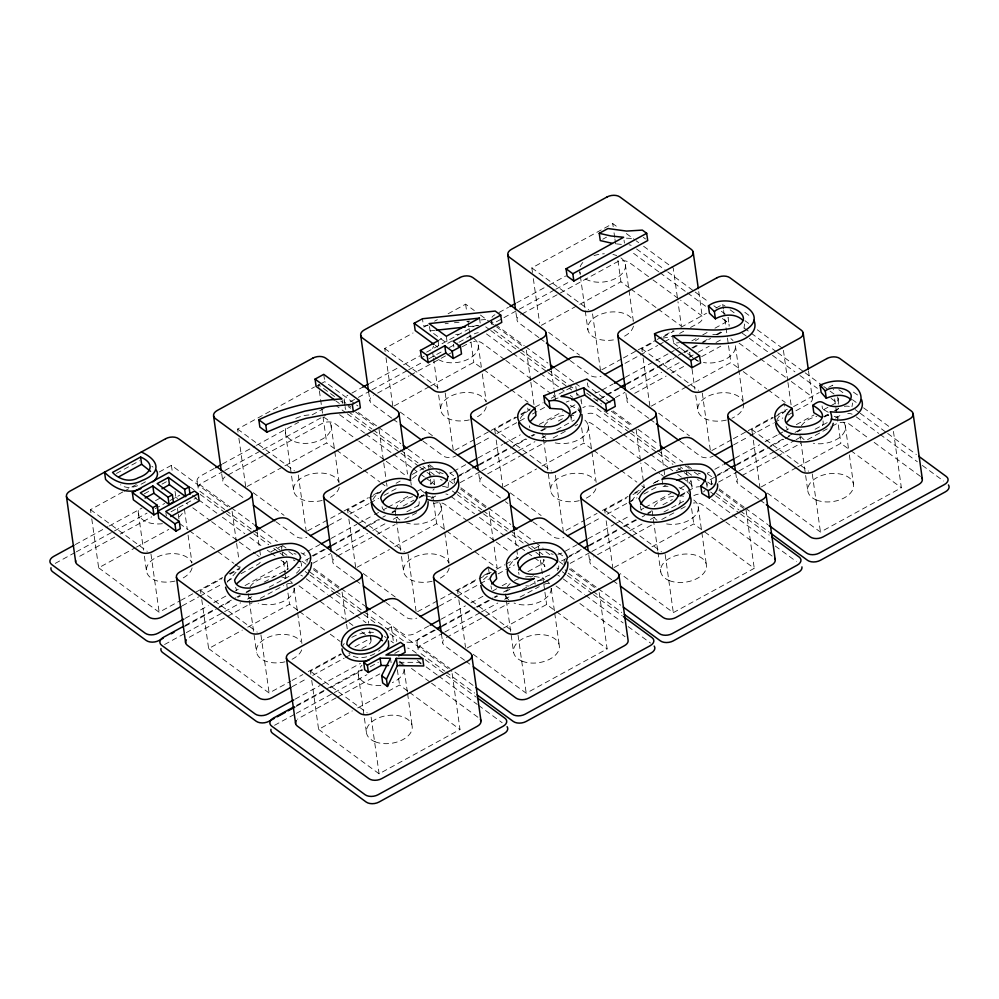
<?xml version="1.0" encoding="UTF-8"?>
<svg xmlns="http://www.w3.org/2000/svg" width="999" height="999" viewBox="0 0 999 999"><rect width="100%" height="100%" fill="white"/><g stroke="black" fill="none" stroke-linecap="round" stroke-linejoin="round"><path stroke-width="0.75" stroke-dasharray="5 3.75" d="M419.168 501.673L419.143 504.008L416.67 508.516M570.891 415.159L571.228 420.517L569.942 423.077M640.247 505.944L641.208 510.489M707.03 487.262L706.78 482.38M743.943 328.122L744.655 324.026M851.96 406.618L852.671 402.997M448.114 487.462L448.489 482.092M822.302 425.674L823.263 423.464L822.676 416.883M678.758 504.882L680.119 502.397L679.957 498.026M557.317 570.491L558.728 567.932L558.766 563.623M520.354 418.494L521.565 416.383L528.109 410.726L527.297 404.907M776.722 420.154L778.546 416.983L785.089 411.288L784.065 404.008M343.107 645.279L344.23 643.506M372.927 499.537L375.087 496.253L380.544 491.933M631.53 501.361L634.54 497.052L641.907 490.297M227.085 582.267L236.014 572.277M509.465 565.521L512.062 562.087L518.119 557.592M412.587 478.446L418.444 473.776M296.453 573.151C299.238 570.641 302.847 566.858 301.136 562.774M483.516 579.595L489.373 574.45L488.349 567.17M703.533 491.933L705.032 490.459M378.571 651.248L380.132 649.912M145.454 481.805C138.262 486.176 128.209 490.384 120.517 484.777M116.458 473.426L139.61 460.739M90.909 512.712L90.484 509.652L122.852 491.933M124.201 491.196L136.339 484.54M159.266 471.99L171.403 465.334L230.644 508.866M238.037 432.142L237.6 429.083L314.473 386.975M385.152 351.561L384.715 348.501L413.037 332.992M423.826 327.085L427.872 324.862M434.615 321.166L437.312 319.692M448.101 313.786L465.634 304.183L474.275 310.527M532.479 272.515L531.843 267.919L612.762 223.601L618.93 228.134M316.084 386.388L319.805 384.353M321.041 383.678L324.762 381.643L357.904 405.981M602.747 239.223L606.493 237.175M144.268 493.856L151.074 490.122M161.975 484.153L167.42 481.168M75.325 544.555L107.942 526.698M109.303 525.949L141.92 508.079M155.519 500.636L160.951 497.664M214.285 468.456L200.687 475.899A9.241 5.607 -8 0 0 198.838 483.966L229.995 506.855M222.44 463.986L255.057 446.116M256.418 445.367L298.551 422.29M312.15 414.847L324.388 408.154M351.885 393.082L362.762 387.125M369.555 383.404L398.102 367.769M403.534 364.797L419.855 355.856M426.648 352.135L471.503 327.572M499.001 312.512L508.516 307.292M516.683 302.834L547.939 285.702M549.3 284.965L565.609 276.024M421.441 357.717L424.15 356.231M429.495 326.523L430.107 330.894L447.327 343.531L452.634 340.634M74.987 552.572L54.595 563.748A9.241 5.607 -8 0 0 52.872 564.922M76.336 551.835L113.037 531.73M114.398 530.981L147.028 513.124M155.182 508.653L164.698 503.446M170.13 500.462L179.645 495.254M223.464 471.253L201.711 483.166A9.241 5.607 -8 0 0 199.85 491.233L224.787 509.54M224.825 470.504L261.513 450.412M262.874 449.662L325.399 415.422M350.187 401.848L356.993 398.126M358.341 397.377L370.579 390.671M371.94 389.935L407.28 370.579M408.641 369.83L422.227 362.387M429.033 358.666L443.981 350.474M449.413 347.502L457.567 343.032M458.928 342.282L473.888 334.103A9.241 5.607 -8 0 1 478.296 332.63M554.395 289.997L495.954 322.015A9.241 5.607 -8 0 0 494.23 323.189M555.756 289.248L570.704 281.069M114.798 537.037L79.283 556.493A9.241 5.607 -8 0 0 77.56 557.679M120.267 534.04L151.686 516.833M263.286 455.719L226.398 475.911A9.241 5.607 -8 0 0 224.538 483.978L244.605 498.726M264.648 454.97L322.028 423.539A9.241 5.607 -8 0 1 334.877 423.551L357.455 440.134M377.622 393.094L409.041 375.886M410.402 375.137L445.929 355.681M447.29 354.932L451.386 352.684M462.312 346.703L469.143 342.969A9.241 5.607 -8 0 1 471.241 342.058M522.002 314.011L616.271 262.387A9.241 5.607 -8 0 1 629.12 262.4L651.698 278.971M171.029 511.763L195.542 498.326L199.176 500.998M91.771 518.843L98.651 567.807L135.065 547.864M136.413 547.127L168.781 529.408M247.128 486.501L283.541 466.558M284.89 465.809L326.685 442.919L335.327 449.263M394.243 405.919L429.308 386.713M430.656 385.976L473.813 362.337L482.455 368.681M541.358 325.337L620.928 281.768L629.57 288.112M98.651 567.807L159.141 612.237L179.37 601.161M180.719 600.424L222.527 577.522M229.27 573.826L240.06 567.919L239.623 564.86M307.605 530.919L342.669 511.725M344.018 510.976L368.294 497.689M373.688 494.73L381.78 490.297M454.732 450.349L474.962 439.273M476.311 438.524L489.797 431.143M491.146 430.407L515.422 417.107M520.816 414.148L530.244 408.978M601.848 369.767L622.077 358.691M623.426 357.954L636.912 350.562M638.261 349.825L655.794 340.222M657.142 339.485L673.326 330.619M200.886 593.493L200.462 590.434L222.04 578.621M230.132 574.188L239.573 569.018M270.579 552.022L281.368 546.116L283.841 547.927M348.002 512.912L347.577 509.852L367.807 498.776M369.155 498.039L381.293 491.396M396.128 483.266L400.174 481.056M412.312 474.4L428.496 465.534L430.956 467.357M495.342 433.866L494.692 429.283L529.757 410.077M535.152 407.117L543.244 402.684M551.336 398.251L574.263 385.701M642.245 351.76L641.82 348.701L653.958 342.058M663.398 336.888L674.188 330.981M680.931 327.285L706.543 313.249M715.983 308.079L722.727 304.383L725.199 306.193M182.255 605.856L198.651 596.878M200.012 596.128L221.865 584.153M227.335 581.168L234.166 577.422M240.996 573.676L257.392 564.697A9.241 5.607 -8 0 0 260.327 562.15M329.37 525.274L344.405 517.045M349.862 514.048L368.993 503.583M370.354 502.834L378.559 498.339M384.016 495.342L399.051 487.112M476.498 444.705L491.52 436.463M496.978 433.479L527.035 417.02M532.504 414.023L544.792 407.292M624.974 363.374L657.767 345.417M659.128 344.667L663.224 342.42M664.597 341.67L671.428 337.937M679.62 333.441L683.716 331.206M690.546 327.46L698.751 322.964A9.241 5.607 -8 0 0 700.599 314.897L680.544 300.162M185.227 618.319L208.341 605.669M213.774 602.684L226.011 595.991M235.527 590.784L238.249 589.285M245.042 585.564L283.104 564.722A9.241 5.607 -8 0 0 286.725 559.215L287.737 566.483M320.117 544.443L305.17 552.634A9.241 5.607 -8 0 1 303.072 553.546M330.994 538.486L356.818 524.35M358.179 523.601L373.127 515.409M374.488 514.672L378.571 512.437M384.003 509.453L386.725 507.967M388.087 507.217L408.466 496.053M416.62 491.595L422.065 488.611M453.646 471.316L465.884 464.61M478.109 457.917L502.584 444.518M503.933 443.768L520.254 434.84M539.273 424.413L562.387 411.75M570.541 407.292L575.973 404.308M602.122 389.997L612.999 384.041M625.237 377.335L668.731 353.509M670.092 352.772L674.163 350.537M675.524 349.787L682.317 346.066M691.832 340.859L695.916 338.624M702.709 334.902L708.141 331.918M714.947 328.196L724.462 322.989A9.241 5.607 -8 0 0 728.084 317.482L729.095 324.75M185.29 625.337L213.836 609.702M219.28 606.73L235.589 597.789M236.95 597.052L239.66 595.566M246.466 591.845L250.537 589.61M264.136 582.167L288.599 568.756M312.025 555.931L324.263 549.225M332.417 544.767L365.035 526.898M366.396 526.148L381.343 517.957M382.704 517.22L385.427 515.734M392.22 512.012L394.942 510.514M403.097 506.056L413.973 500.099M419.405 497.115L424.837 494.143M459.14 475.349L471.378 468.656M479.532 464.185L508.079 448.551M513.511 445.579L529.82 436.638M531.181 435.901L533.903 434.403M540.696 430.681L544.78 428.446M558.366 421.004L562.449 418.768M571.965 413.561L578.758 409.84M618.493 388.074L604.907 395.517A9.241 5.607 -8 0 0 601.96 398.077M626.648 383.604L657.916 366.483M659.278 365.746L676.947 356.069M678.309 355.319L682.379 353.084M683.741 352.335L690.534 348.614M691.895 347.877L697.339 344.892M702.772 341.92L709.565 338.199M716.358 334.478L723.164 330.756M184.89 626.336L216.159 609.215M217.52 608.466L232.467 600.287M237.912 597.302L240.622 595.816M246.066 592.832L252.859 589.11M325.212 549.487L306.193 559.902A9.241 5.607 -8 0 1 301.773 561.376M332.018 545.754L361.913 529.383M363.274 528.633L379.583 519.705M391.82 512.999L395.904 510.776M419.006 498.114L424.438 495.142M456.031 477.834L453.309 479.333A9.241 5.607 -8 0 1 451.211 480.232M457.38 477.097L472.34 468.906M479.133 465.184L509.04 448.801M510.402 448.064L526.71 439.123M532.142 436.151L534.865 434.665M541.658 430.944L547.102 427.959M571.565 414.56L578.359 410.839A9.241 5.607 -8 0 0 580.082 409.652M600.424 398.751L605.869 395.766M607.217 395.03L619.455 388.324M626.248 384.603L656.156 368.231M657.517 367.482L673.826 358.554M684.702 352.597L687.424 351.099M692.856 348.127L699.65 344.405M701.011 343.656L710.526 338.449M717.319 334.727L724.125 331.006M164.573 644.517L184.952 633.354M186.313 632.604L240.684 602.834M247.477 599.113L254.283 595.392M269.231 587.2L289.623 576.036A9.241 5.607 -8 0 1 291.708 575.124M313.049 563.199L330.719 553.521M336.151 550.549L367.42 533.416M372.852 530.444L386.451 523.001M393.244 519.28L397.315 517.045M406.83 511.825L421.79 503.646M431.306 498.426L436.738 495.454M460.164 482.617L480.556 471.453M481.918 470.716L517.257 451.361M518.618 450.611L534.927 441.67M541.72 437.949L545.804 435.726M556.668 429.77L574.338 420.092M615.446 397.577L624.949 392.37M630.394 389.385L661.65 372.265M667.095 369.293L680.681 361.838M688.835 357.38L696.99 352.909M698.351 352.16L709.228 346.216M716.021 342.482L722.826 338.761M189.261 637.275L226.136 617.07M227.51 616.321L252.098 602.859M260.289 598.364L283.516 585.639M337.737 555.943L371.89 537.237M377.36 534.253L395.117 524.525M404.682 519.28L418.344 511.8M487.587 473.876L520.379 455.919M521.74 455.169L546.341 441.695M553.171 437.962L566.833 430.482M575.024 425.986L577.759 424.488M634.715 393.294L666.133 376.086M671.603 373.089L685.264 365.609M701.648 356.631L720.779 346.154M201.748 599.612L208.629 648.588L242.345 630.119M247.74 627.172L289.548 604.27L298.189 610.614M357.093 567.27L389.46 549.55M394.855 546.59L436.663 523.701L445.304 530.044M504.22 486.7L536.588 468.968M541.982 466.021L583.791 443.119L592.432 449.463M651.336 406.118L686.4 386.913M687.749 386.176L730.906 362.537L738.311 367.982M208.629 648.588L269.118 693.019L290.697 681.206M292.045 680.456L302.834 674.55M308.229 671.603L340.597 653.87M417.582 611.7L478.271 578.458M483.666 575.511L490.409 571.815M566.058 530.382L584.939 520.042M586.288 519.305L597.065 513.399M602.459 510.439L628.084 496.416M634.827 492.719L644.268 487.549L640.834 463.061M711.825 450.549L732.055 439.473M733.403 438.736L746.89 431.343M748.239 430.606L772.514 417.307M777.909 414.36L787.349 409.19M310.864 674.275L310.427 671.216L341.446 654.22M354.932 646.84L371.116 637.974M387.3 629.108L391.346 626.897L451.835 671.328M457.979 593.693L457.554 590.634L477.784 579.557M479.133 578.821L491.271 572.165M496.665 569.218L504.757 564.785M506.106 564.048L518.244 557.392M534.428 548.538L538.473 546.316L540.934 548.126M605.107 513.124L604.67 510.064L626.248 498.239M632.991 494.542L642.432 489.373M653.221 483.466L659.964 479.77L652.822 483.528M676.148 470.916L682.891 467.22M752.434 434.078L751.785 429.483L773.363 417.669M774.712 416.92L785.501 411.014M793.593 406.581L819.217 392.545M828.658 387.375L832.704 385.164L833.353 389.76M292.232 686.638L307.255 678.396M312.724 675.411L344.143 658.204M345.504 657.454L350.974 654.457M361.9 648.476L367.37 645.479A9.241 5.607 -8 0 0 370.392 638.598M439.348 606.056L455.744 597.077M457.105 596.328L478.971 584.353M480.332 583.603L488.523 579.12M498.089 573.888L514.485 564.897M586.463 525.474L601.498 517.245M606.955 514.26L627.447 503.034M628.821 502.285L637.012 497.789M643.843 494.055L656.143 487.325M733.591 444.905L748.613 436.675M749.974 435.926L773.201 423.201M774.575 422.452L782.766 417.969M788.236 414.972L808.728 403.746A9.241 5.607 -8 0 0 810.576 395.679L790.509 380.944M295.204 699.1L319.68 685.701M321.029 684.952L360.452 663.373M428.733 625.973L415.147 633.416A9.241 5.607 -8 0 1 402.285 633.403L371.128 610.514M440.971 619.268L465.434 605.869M470.866 602.897L483.104 596.191M492.619 590.983L496.703 588.748M502.135 585.764L508.928 582.042M527.959 571.628L540.197 564.922A9.241 5.607 -8 0 0 543.818 559.415L544.842 566.683M577.21 544.642L562.262 552.834A9.241 5.607 -8 0 1 557.842 554.308M588.086 538.698L613.91 524.55M615.272 523.801L630.219 515.609M641.096 509.652L643.818 508.166M645.179 507.43L671.003 493.281M680.519 488.074L684.59 485.839M714.822 469.28L722.976 464.81M735.202 458.116L759.677 444.717M765.109 441.733L777.347 435.04M778.708 434.29L782.779 432.055M784.14 431.318L789.572 428.334M796.378 424.612L814.048 414.935M823.563 409.727L828.995 406.743M830.356 406.006L834.427 403.771A9.241 5.607 -8 0 0 837.462 396.878M296.628 705.369L361.875 669.642M434.228 630.007L420.641 637.449A9.241 5.607 -8 0 0 418.781 645.516L449.937 668.406M442.395 625.536L475.012 607.679M476.373 606.93L492.682 598.001M494.043 597.252L496.765 595.766M503.558 592.045L508.991 589.06M530.744 577.147L533.454 575.661M569.118 556.131L581.356 549.425M589.51 544.967L622.127 527.097M623.488 526.348L635.726 519.655M647.951 512.949L652.035 510.714M662.911 504.757L672.427 499.55M680.581 495.079L692.806 488.386A9.241 5.607 -8 0 1 699.625 486.725M717.594 474.812L729.832 468.106M736.625 464.385L765.172 448.751M770.604 445.779L782.841 439.073M788.273 436.101L793.718 433.116M795.079 432.38L800.511 429.395M823.626 416.745L829.058 413.761M834.49 410.789L838.573 408.554M296.228 706.368L324.775 690.734M330.207 687.762L362.837 669.892M435.189 630.257L416.158 640.684A9.241 5.607 -8 0 1 403.309 640.671L363.424 611.376M441.995 626.535L471.89 610.164M477.335 607.18L489.56 600.486M495.005 597.502L497.714 596.016M505.869 591.545L509.952 589.31M565.996 558.616L563.286 560.102A9.241 5.607 -8 0 1 558.866 561.575M567.357 557.879L582.317 549.687M589.11 545.966L619.018 529.582M624.45 526.61L636.688 519.905M642.12 516.933L644.842 515.434M646.203 514.697L652.996 510.976M680.182 496.078L688.336 491.62M714.485 477.297L710.401 479.532A9.241 5.607 -8 0 1 708.316 480.432M715.833 476.548L729.432 469.105M736.226 465.384L766.133 449.001M767.494 448.264L783.803 439.323M785.164 438.586L791.957 434.865M797.389 431.88L801.473 429.645M824.575 416.995L828.658 414.76M370.204 666.795L378.371 662.312M394.717 653.358L401.536 649.637M274.538 725.299L294.93 714.135M296.291 713.386L332.992 693.294M334.353 692.544L366.97 674.675M443.406 632.817L421.665 644.717A9.241 5.607 -8 0 0 419.805 652.784M444.767 632.067L480.107 612.712M481.468 611.962L497.777 603.034M504.582 599.313L511.376 595.591M522.252 589.635L546.715 576.236A9.241 5.607 -8 0 1 551.123 574.762M570.142 563.399L590.534 552.235M591.895 551.485L628.583 531.393M629.944 530.644L643.543 523.201M650.337 519.48L654.42 517.245M663.935 512.037L685.676 500.124M718.618 482.08L737.649 471.653M739.01 470.916L774.35 451.56M775.711 450.811L794.742 440.384M796.103 439.647L802.896 435.926M815.122 429.22L827.359 422.527M835.514 418.057L840.958 415.072A9.241 5.607 -8 0 1 843.044 414.173M336.114 697.851L299.225 718.056A9.241 5.607 -8 0 0 297.515 719.23M337.487 697.102L379.832 673.9M446.353 637.474L483.241 617.27M484.602 616.52L509.19 603.059M520.117 597.065L539.248 586.6M597.564 554.657L630.357 536.7M631.718 535.951L652.21 524.725M661.775 519.48L675.436 512M680.906 509.015L687.737 505.269M741.957 475.574L776.111 456.868M777.472 456.118L800.699 443.394M807.529 439.66L830.756 426.935M832.117 426.186L836.213 423.938A9.241 5.607 -8 0 1 849.075 423.951L869.142 438.698M311.725 680.394L318.606 729.37L352.322 710.901M357.717 707.954L399.525 685.052L408.166 691.395M467.07 648.051L502.135 628.846M503.484 628.109L546.64 604.47L555.282 610.826M614.198 567.482L646.565 549.75M651.96 546.79L693.756 523.901L754.245 568.331L673.326 612.637L620.254 573.651M761.313 486.9L796.378 467.694M797.726 466.958L840.883 443.319L849.525 449.662M318.606 729.37L379.096 773.8L460.002 729.482L452.048 672.851M473.126 654.233L526.211 693.219L607.13 648.9L599.175 592.282M767.369 493.081L820.454 532.067L901.36 487.749L893.406 431.118M662.025 479.27L663.049 486.538L666.37 484.815M374.825 653.633C367.145 657.866 355.844 660.177 348.988 653.284M351.835 637.325C359.378 633.229 368.306 631.043 376.798 632.941M553.446 399.762L559.19 397.515M566.233 402.06L569.068 400.974M662.612 338.186L672.052 336.501M542.357 580.044L534.29 581.418M672.802 337.362L673.613 343.181L679.42 342.657M430.107 330.894L434.69 330.382M468.281 326.71L478.971 325.537M428.121 325.524L423.476 326.011L422.452 318.743M445.142 323.726L448.239 323.401M454.433 322.752L459.078 322.252M466.82 321.441L469.917 321.116M480.756 319.967L488.499 319.156M663.049 486.538L669.879 486.151M399.076 662.312L418.818 662.337L421.291 664.148M631.455 238.411L622.714 238.012M525.886 585.814L528.983 586.038M621.415 244.38L616.146 243.868M679.17 487.624L686.176 490.984L688.885 493.656M570.292 405.432L576.972 408.778L579.857 411.551M301.036 552.809L308.054 557.205M828.258 412.262L822.951 409.265M707.404 473.838L714.56 478.721M558.528 552.996L564.81 557.342M424.85 492.982L421.266 490.347L419.642 487.05M853.433 392.12L858.703 395.791M449.712 472.852L456.031 477.522M744.842 312.325L751.635 317.357M643.356 237.375L645.529 238.973M626.336 233.579L634.977 239.922M636.213 240.834L638.673 242.645M643.618 246.278L673.239 268.032L677.759 300.175M730.132 309.827L735.077 313.449M744.954 320.704L748.651 323.426M757.292 329.77L783.216 348.813M838.873 389.697L843.818 393.319M852.459 399.675L856.155 402.397M863.561 407.829L891.957 428.683M636.575 249.001L666.483 270.979M667.732 271.89L693.905 291.121M695.154 292.033L708.865 302.11M713.848 305.769L716.345 307.605M721.328 311.263L726.31 314.922M776.46 351.76L742.806 327.035A9.241 5.607 -8 0 0 741.133 326.136M777.709 352.672L803.883 371.903M805.132 372.814L822.577 385.626M823.825 386.551L828.808 390.209M830.057 391.121L835.039 394.78M855.281 409.652L859.015 412.4M860.264 413.311L886.438 432.542M887.686 433.454L916.345 454.508M658.791 271.84L633.853 253.534A9.241 5.607 -8 0 0 632.18 252.622M660.027 272.752L686.201 291.983M687.449 292.894L707.392 307.542M722.352 318.531L727.334 322.19A9.241 5.607 -8 0 1 729.07 326.223M767.519 351.698L743.83 334.303A9.241 5.607 -8 0 0 742.157 333.404M772.502 355.369L794.929 371.84M799.924 375.512L817.369 388.324M831.081 398.389L837.312 402.972A9.241 5.607 -8 0 1 838.486 404.158M856.305 416.92L878.733 433.404M879.982 434.315L917.369 461.775M922.364 465.434L943.543 481.006M652.946 279.895L679.283 299.238M739.098 343.169L789.26 380.02M874.15 442.382L920.554 476.461M630.806 289.011L656.73 308.054M657.966 308.966L681.418 326.186L677.971 301.698M743.244 371.603L766.708 388.836M767.931 389.747L785.214 402.435M850.761 450.574L901.36 487.749M673.613 343.181L698.139 361.188M531.843 267.919L588.623 309.628M641.82 348.701L698.601 390.409M751.785 429.483L808.578 471.191M548.651 332.43L579.52 355.095M658.628 413.211L689.485 435.876M538.848 337.562L518.781 322.827A9.241 5.607 -8 0 1 520.641 314.76M540.097 338.486L545.117 342.17M570.204 360.602L590.259 375.337A9.241 5.607 -8 0 0 601.023 376.248M648.826 418.344L628.758 403.608A9.241 5.607 -8 0 1 628.895 396.715M650.074 419.268L655.094 422.952M680.169 441.371L700.237 456.118A9.241 5.607 -8 0 0 713.099 456.118M758.803 499.125L738.736 484.39A9.241 5.607 -8 0 1 738.873 477.497M760.052 500.049L765.072 503.733M610.302 402.759L587.924 386.326L586.913 379.058M495.566 324.638L524.225 345.691M525.474 346.616L547.914 363.087M555.394 368.581L574.088 382.317M575.337 383.229L580.319 386.888M613.024 410.914L632.966 425.562M637.949 429.22L657.891 443.868M665.371 449.363L682.816 462.175M687.799 465.846L691.545 468.593M719.255 488.948L744.18 507.255M745.429 508.166L767.869 524.65M480.444 315.06L489.085 321.416M490.322 322.315L495.267 325.949M496.503 326.848L524.887 347.702M586.725 393.119L601.535 404.008M611.413 411.251L632.392 426.673M689.285 468.456L685.589 465.746L687.949 482.579M694.23 472.09L699.163 475.711M707.804 482.067L711.513 484.777M718.918 490.222L743.606 508.354M519.018 348.389L494.093 330.082A9.241 5.607 -8 0 1 492.919 328.896M520.267 349.3L546.441 368.531M547.689 369.443L567.632 384.091M568.881 385.002L573.863 388.673M604.07 410.851L628.995 429.17M630.244 430.082L656.418 449.313M657.667 450.224L675.112 463.037M680.094 466.708L682.592 468.531M687.574 472.19L692.557 475.861M716.533 493.469L738.973 509.94M740.222 510.864L768.88 531.918M485.714 326.835L489.46 329.583M490.696 330.494L519.368 351.561M520.616 352.472L546.79 371.703M548.039 372.615L567.981 387.262M569.218 388.174L571.715 390.01M576.698 393.668L579.195 395.504M629.345 432.33L595.691 407.617A9.241 5.607 -8 0 0 582.842 407.604M630.594 433.254L656.768 452.472M658.016 453.396L672.964 464.373M677.946 468.044L682.941 471.703M684.19 472.614L689.173 476.273M710.651 492.057L714.385 494.805M715.634 495.716L739.322 513.111M740.571 514.023L769.23 535.089M511.663 352.422L486.738 334.103A9.241 5.607 -8 0 0 485.064 333.204M512.912 353.334L539.085 372.552M540.334 373.476L559.028 387.2M560.277 388.124L565.259 391.783M570.242 395.442L572.739 397.277M621.64 433.191L596.715 414.885A9.241 5.607 -8 0 0 585.951 413.973M622.889 434.115L649.063 453.334M650.312 454.258L667.757 467.07M669.005 467.982L672.739 470.729M677.722 474.388L681.468 477.135M682.717 478.059L690.197 483.553A9.241 5.607 -8 0 1 691.92 487.587M711.675 499.325L770.254 542.357M775.236 546.016L796.428 561.575M504.57 359.553L482.005 342.969A9.241 5.607 -8 0 0 473.563 341.496M505.831 360.477L532.167 379.82M533.416 380.744L550.973 393.631M614.547 440.334L591.982 423.751A9.241 5.607 -8 0 0 585.938 422.077M615.809 441.258L639.635 458.753M644.655 462.437L659.702 473.501M660.951 474.413L663.461 476.261M724.525 521.116L701.947 504.532A9.241 5.607 -8 0 0 693.506 503.046M725.786 522.027L773.438 557.042M483.691 369.593L509.602 388.636M510.839 389.535L528.121 402.235M593.656 450.374L619.58 469.418M620.816 470.317L636.863 482.105M641.808 485.739L644.268 487.549M435.277 345.304L437.799 347.153M384.715 348.501L440.272 389.298M494.692 429.283L551.485 470.991M604.67 510.064L661.45 551.773M400.299 412.1L432.392 435.676M510.277 492.882L541.133 515.546M391.733 418.144L371.665 403.409A9.241 5.607 -8 0 1 373.514 395.342M392.982 419.068L398.002 422.752M423.077 441.171L443.144 455.906A9.241 5.607 -8 0 0 456.006 455.919M500.449 498.002L481.643 484.19A9.241 5.607 -8 0 1 483.491 476.111M505.469 501.685L507.979 503.533M533.054 521.953L553.121 536.688A9.241 5.607 -8 0 0 563.886 537.612M611.675 579.707L591.608 564.959A9.241 5.607 -8 0 1 593.468 556.893M612.936 580.619L617.944 584.303M347.202 404.295L350.936 407.043M358.416 412.537L377.11 426.273M378.359 427.185L400.799 443.668M408.266 449.163L424.475 461.063M429.458 464.722L433.204 467.47M460.914 487.824L487.087 507.055M488.336 507.967L510.764 524.45M519.492 530.856L534.453 541.845M535.701 542.757L543.169 548.251M570.891 568.606L597.065 587.837M598.314 588.748L620.741 605.219M334.565 396.553L318.519 384.765L319.168 389.348M340.734 401.086L343.206 402.897M348.139 406.518L350.612 408.329M355.544 411.963L375.299 426.473M435.901 470.979L440.834 474.612M449.475 480.956L453.184 483.678M460.589 489.11L487.749 509.065M545.879 551.76L550.811 555.382M559.452 561.738L563.161 564.447M569.33 568.98L597.714 589.835M335.676 400.774L339.348 403.471M348.226 411.576L371.903 428.971M373.151 429.882L399.325 449.1M400.574 450.025L418.019 462.837M423.002 466.496L425.499 468.331M430.482 471.99L434.215 474.737M456.955 491.433L481.88 509.74M483.129 510.664L509.303 529.882M510.539 530.806L534.228 548.189M539.21 551.86L542.944 554.607M568.169 573.126L591.858 590.521M593.094 591.433L621.765 612.499M346.079 412.912L338.599 407.417A9.241 5.607 -8 0 0 336.925 406.506M347.327 413.823L372.252 432.13M373.501 433.054L399.675 452.272M400.911 453.184L418.369 466.009M419.617 466.92L425.849 471.503M427.085 472.415L432.08 476.073M452.31 490.946L456.056 493.681M457.292 494.605L482.23 512.912M483.466 513.823L507.155 531.218M512.137 534.89L527.097 545.866M528.346 546.79L534.577 551.361M535.814 552.272L542.045 556.855M562.287 571.715L566.021 574.462M567.27 575.387L592.195 593.693M593.443 594.605L622.115 615.659M339.623 414.685L364.548 432.992M365.796 433.916L391.97 453.134M393.219 454.046L411.913 467.782M413.149 468.693L419.393 473.276M420.629 474.188L424.375 476.935M425.624 477.859L433.091 483.341A9.241 5.607 -8 0 1 434.265 484.527M450.836 496.378L474.525 513.773M479.508 517.432L519.393 546.728M520.641 547.652L533.104 556.805M534.353 557.717L543.069 564.123A9.241 5.607 -8 0 1 544.155 569.642M563.311 578.983L584.502 594.555M585.739 595.466L623.139 622.926M628.121 626.598L650.549 643.069M358.716 441.058L385.052 460.402M386.301 461.313L406.368 476.061M467.432 520.916L444.855 504.333A9.241 5.607 -8 0 0 432.005 504.32M468.681 521.828L495.017 541.171M496.278 542.095L510.077 552.235M556.081 586.026L574.9 599.85M579.919 603.533L625.062 636.688M336.563 450.174L362.487 469.205M363.723 470.117L379.77 481.905M381.006 482.817L387.175 487.35L386.526 482.754M446.541 530.944L473.701 550.899M474.937 551.798L497.152 568.119L493.706 543.631M556.518 611.725L607.13 648.9M237.6 429.083L294.38 470.791M347.577 509.852L404.358 551.56M457.554 590.634L513.099 631.443M253.184 492.669L284.041 515.347M363.161 573.451L395.254 597.027M275.961 521.753L296.029 536.488A9.241 5.607 -8 0 0 306.793 537.4M354.583 579.495L334.515 564.76A9.241 5.607 -8 0 1 336.376 556.693M355.844 580.419L360.851 584.103M385.939 602.534L406.006 617.27A9.241 5.607 -8 0 0 416.77 618.181M464.56 660.277L444.493 645.541A9.241 5.607 -8 0 1 444.63 638.648M465.809 661.201L470.829 664.884M231.244 507.767L253.671 524.25M261.151 529.732L277.36 541.645M282.342 545.304L286.076 548.051M313.798 568.406L339.972 587.624M341.208 588.548L364.897 605.943M454.932 672.065L474.875 686.713M288.786 551.56L294.955 556.093M302.36 561.525L306.056 564.248M313.474 569.692L340.622 589.635M226.024 510.464L252.198 529.682M253.446 530.594L270.904 543.419M275.886 547.077L287.1 555.319M309.827 572.015L334.752 590.322M336.001 591.233L362.175 610.464M421.054 653.708L444.73 671.103M445.979 672.015L474.65 693.069M193.968 489.822L191.483 487.987A9.241 5.607 -8 0 0 189.798 487.087M200.2 494.405L225.125 512.712M226.373 513.623L252.547 532.854M253.796 533.766L268.756 544.755M273.738 548.414L278.721 552.072M279.97 552.996L284.952 556.655M305.195 571.515L308.928 574.263M310.177 575.174L335.102 593.493M336.351 594.405L362.525 613.636M363.773 614.547L374.987 622.789M389.947 633.766L394.93 637.437A9.241 5.607 -8 0 1 396.665 641.47M416.408 653.209L411.426 649.55A9.241 5.607 -8 0 0 407.692 648.064M425.137 659.615L445.079 674.263M446.328 675.187L476.236 697.152M192.495 495.267L197.49 498.926M198.726 499.837L217.432 513.573M222.415 517.232L244.842 533.716M249.837 537.375L262.3 546.528M267.282 550.187L269.78 552.022M271.016 552.934L276.011 556.605M280.994 560.264L285.976 563.923A9.241 5.607 -8 0 1 287.063 569.43M306.218 578.783L327.397 594.355M328.646 595.267L354.82 614.485M356.069 615.409L366.034 622.727M390.971 641.046L393.456 642.869M417.432 660.476L421.178 663.224M426.161 666.895L437.375 675.124M438.623 676.048L477.26 704.42M478.509 705.344L502.185 722.739M192.782 507.817L210.339 520.704M211.588 521.628L237.924 540.971M239.186 541.895L255.482 553.871M256.743 554.795L259.24 556.63M298.988 585.826L344.143 618.993M349.151 622.677L352.922 625.436M361.7 631.88L365.459 634.652M411.476 668.443L430.282 682.267M431.543 683.191L477.947 717.27M179.57 523.488L188.212 529.845M189.448 530.744L216.608 550.699M217.832 551.598L233.891 563.386M235.115 564.298L240.06 567.919M299.425 611.525L325.349 630.569M330.282 634.19L340.159 641.445M409.403 692.307L460.002 729.482M90.484 509.652L147.265 551.361M200.462 590.434L257.243 632.142M310.427 671.216L367.22 712.924M151.811 466.208L153.022 467.12M384.515 636.301L386.138 637.724M384.34 510.988L382.417 508.316L381.743 505.319M787.724 429.895L786.013 426.473M236.713 590.684L235.627 587.375M491.583 589.16L490.934 585.951M529.32 425.836L529.82 427.684M570.766 415.784L571.291 418.069M518.618 572.29L519.018 574.437M706.867 483.416L707.192 485.289M845.291 425.861L848.513 448.813M849.375 454.945L853.471 484.016M838.049 398.264L838.873 404.071M834.64 398.938L840.883 443.319M822.077 405.931L822.477 408.841M808.491 370.854L812.349 398.239M812.274 473.913L820.454 532.067M800.549 439.335L799.687 433.216A23.102 14.036 -8 0 1 799.762 429.52M800.773 440.859L807.866 491.371M783.428 350.349L787.736 380.956M787.949 382.48L791.171 405.444M753.296 440.197L759.964 487.637M738.548 368.044L735.314 345.08A23.102 14.036 -8 0 1 703.458 362.525M738.761 369.568L743.268 401.71M722.727 304.383L723.376 308.978M723.588 310.502L727.247 336.526M727.459 338.049L728.321 344.18M728.533 345.704L730.906 362.537M746.078 510.164L754.245 568.331M735.689 472.702L736.962 481.83M698.738 291.596L702.372 317.457M702.297 393.131L710.476 451.286M711.263 481.805L711.663 484.715M690.359 357.018L689.722 352.435A23.102 14.036 -8 0 0 694.13 358.828M692.082 369.268L694.879 389.16M695.741 395.279L697.889 410.589M698.176 506.443L706.343 564.597M691.957 486.113L690.933 478.833A9.241 5.607 -8 0 1 689.035 483.166M691.608 508.591L693.756 523.901M661.375 451.436L663.723 468.169M663.935 469.692L664.797 475.774M643.106 357.879L649.987 406.855M624.038 240.185L624.437 243.094M625.337 264.31L628.783 288.786M628.995 290.322L633.304 320.929M665.159 554.482L673.326 612.637M612.762 223.601L613.186 226.673M614.048 232.792L614.697 237.375M614.909 238.911L615.983 246.566M617.919 260.339L620.928 281.768M657.729 550.524L652.572 513.786A23.102 14.036 -8 0 1 652.447 511.338M657.954 552.047L660.751 571.94M636.101 429.395L640.621 461.526M625.923 393.444L626.997 401.049M592.544 313.886L600.499 370.504M580.169 274.713L579.745 271.653A23.102 14.036 -8 0 0 581.218 275.1M580.382 276.248L587.912 329.807M606.181 520.766L612.849 568.219M588.199 425.661L591.633 450.149M591.858 451.673L596.153 482.292M581.78 403.871L580.956 398.064A9.241 5.607 -8 0 1 580.282 401.011M575.824 386.488L576.473 391.084M576.685 392.619L577.122 395.679M578.833 407.917L579.482 412.512M581.63 427.809L583.791 443.119M588.773 554.795L589.847 562.4M551.398 370.654L553.97 388.911M554.183 390.434L555.244 398.039M533.341 278.634L539.585 323.014M555.394 475.237L563.361 531.868M542.594 433.004L543.244 437.599M543.456 439.135L550.774 491.171M526.336 350.137L530.644 380.756M530.856 382.28L534.078 405.232M515.946 312.662L517.02 320.267M551.273 588.548L554.495 611.5M554.707 613.036L559.228 645.179M538.473 546.316L539.11 550.911M539.323 552.435L540.184 558.566M540.409 560.089L543.631 583.054M543.843 584.577L544.705 590.696M544.917 592.232L546.64 604.47M534.765 581.293L535.177 584.203M491.308 320.254L491.92 324.613M514.26 532.005L517.894 557.879M479.47 318.094L480.494 325.374M496.203 439.997L502.872 487.437M478.221 344.88L481.443 367.844M482.305 373.963L486.176 401.511M518.044 635.064L526.211 693.219M465.634 304.183L466.708 311.838M468.007 321.016L469.717 333.266M469.942 334.79L470.804 340.909M471.016 342.445L473.813 362.337M506.093 598.95L505.457 594.368A23.102 14.036 -8 0 1 505.531 590.671M506.318 600.486L513.623 652.522M489.198 511.5L493.494 542.107M478.808 474.013L479.87 481.63M453.471 344.131L453.871 347.04M446.303 336.263L447.327 343.531M438.024 340.796L438.848 346.616M445.204 392.932L453.384 451.086M432.617 352.235L433.266 356.818M433.479 358.354L437.787 388.961M438.648 395.08L440.796 410.389M458.841 599.812L465.509 647.265M441.083 506.243L449.038 562.862M434.652 484.453L433.841 478.633A9.241 5.607 -8 0 1 430.219 484.14M428.496 465.534L429.133 470.129M429.358 471.665L430.219 477.784M430.432 479.308L431.293 485.439M432.792 496.153L433.441 500.736M433.653 502.272L436.663 523.701M441.446 633.853L442.732 642.981M410.876 482.23L411.288 485.139M404.495 452.747L407.492 474.05M386.014 357.679L392.894 406.655M408.067 554.283L416.233 612.437M417.02 642.956L418.044 650.237M400.636 550.312L395.479 513.586A23.102 14.036 -8 0 1 395.354 511.138M401.498 556.443L403.646 571.74M379.008 429.183L383.516 461.326M383.741 462.862L386.313 481.218M368.619 391.72L369.892 400.849M407.38 692.082L403.933 667.594A23.102 14.036 -8 0 1 392.357 682.592M407.592 693.606L412.112 725.749M391.346 626.897L393.718 643.731M397.365 669.742L399.525 685.052M390.484 658.291L391.096 662.649M344.193 400.824L345.204 408.091M342.195 400.362L342.607 403.271M367.132 612.587L368.631 623.239M369.705 630.844L370.13 633.89M370.342 635.401L370.991 639.972M348.863 519.043L355.756 568.019M331.106 425.462L339.061 482.08M323.738 374.363L324.762 381.643M371.128 717.17L379.096 773.8M319.38 390.884L326.685 442.919M358.329 674.937L366.508 733.104M342.07 592.07L346.378 622.689M346.591 624.213L347.24 628.808M331.68 554.595L332.754 562.2M298.301 475.037L306.256 531.668M285.502 432.804L293.681 490.959M294.168 588.349L297.402 611.301M297.615 612.837L301.91 643.443M281.368 546.116L282.018 550.711M282.23 552.235L282.667 555.294M283.529 561.426L285.239 573.663M285.464 575.199L285.889 578.259M286.75 584.378L289.548 604.27M257.168 531.805L259.515 548.538M259.728 550.062L260.801 557.667M238.898 438.261L245.779 487.237M260.939 634.865L269.118 693.019M249.001 598.751L248.364 594.168A23.102 14.036 -8 0 1 248.439 590.471M249.226 600.287L256.531 652.322M232.105 511.301L236.401 541.908M236.613 543.431L238.761 558.741M221.716 473.813L222.777 481.418M197.065 481.406L198.089 488.673M184.415 509.103L187.213 528.995M188.074 535.114L191.945 562.662M171.403 465.334L172.477 472.989M175.05 491.358L176.124 499.013M177.422 508.191L178.072 512.787M178.284 514.31L178.921 518.906M165.921 512.949L166.333 515.859M150.974 554.083L159.141 612.237M138.386 513.386L143.544 550.112M144.405 556.231L146.553 571.54M182.28 513.424A23.102 14.036 -8 0 1 179.221 516.858M162.4 523.701A23.102 14.036 -8 0 1 139.373 507.217M175.387 497.365A23.102 14.036 -8 0 1 177.622 498.401M192.083 567.882A23.102 14.036 -8 0 1 180.582 579.195M175.025 581.056A23.102 14.036 -8 0 1 147.028 573.114A23.102 14.036 -8 0 1 164.348 554.532A23.102 14.036 -8 0 1 191.833 563.011M285.839 570.816A9.241 5.607 -8 0 1 284.116 571.99M186.089 503.221A9.241 5.607 -8 0 1 187.762 504.133M294.106 588.024A23.102 14.036 -8 0 1 282.168 601.91A23.102 14.036 -8 0 1 258.154 603.271M251.648 599.65A23.102 14.036 -8 0 1 249.837 597.602M250.062 586.775A23.102 14.036 -8 0 1 274.438 576.223M281.568 576.985A23.102 14.036 -8 0 1 285.364 578.146M290.672 581.331A23.102 14.036 -8 0 1 292.482 583.379M301.686 649.899A23.102 14.036 -8 0 1 290.559 659.977M284.99 661.825A23.102 14.036 -8 0 1 257.355 654.657A23.102 14.036 -8 0 1 271.753 635.988A23.102 14.036 -8 0 1 300.649 641.533M300.799 575.137A9.241 5.607 -8 0 1 302.472 576.036M297.714 567.295A9.241 5.607 -8 0 1 299.775 567.857M286.975 583.99A9.241 5.607 -8 0 1 291.696 583.229M380.844 685.414A23.102 14.036 -8 0 1 360.864 679.682A23.102 14.036 -8 0 1 361.925 665.222M399.525 661.201A23.102 14.036 -8 0 1 402.46 664.148M399.275 664.198A9.241 5.607 -8 0 1 403.983 664.21M323.651 417.282A23.102 14.036 -8 0 1 326.948 435.726A23.102 14.036 -8 0 1 297.003 442.42A23.102 14.036 -8 0 1 287.2 425.424M295.779 418.406A23.102 14.036 -8 0 1 311.588 414.872M339.198 487.312A23.102 14.036 -8 0 1 330.219 497.39M322.14 500.474A23.102 14.036 -8 0 1 294.143 492.532A23.102 14.036 -8 0 1 311.463 473.951A23.102 14.036 -8 0 1 338.948 482.43M434.178 488.861A9.241 5.607 -8 0 1 432.954 490.234M295.005 560.801A9.241 5.607 -8 0 1 293.331 559.89M296.041 554.108A9.241 5.607 -8 0 1 293.981 553.533M439.597 502.797A23.102 14.036 -8 0 1 433.204 519.33A23.102 14.036 -8 0 1 406.543 523.076M399.887 519.98A23.102 14.036 -8 0 1 396.953 517.032M395.554 509.89A23.102 14.036 -8 0 1 412.612 496.728M421.566 495.654A23.102 14.036 -8 0 1 425.936 495.929M427.335 496.141A23.102 14.036 -8 0 1 432.48 497.564M449.175 568.081A23.102 14.036 -8 0 1 437.674 579.395M432.117 581.256A23.102 14.036 -8 0 1 404.12 573.314A23.102 14.036 -8 0 1 421.441 554.732A23.102 14.036 -8 0 1 448.926 563.211M442.532 486.513A9.241 5.607 -8 0 1 448.576 488.199M307.043 562.187A9.241 5.607 -8 0 1 307.729 559.228M308.654 570.829A9.241 5.607 -8 0 1 308.067 569.455M445.854 493.981A9.241 5.607 -8 0 1 447.914 494.555M516.346 556.83A9.241 5.607 -8 0 1 517.519 558.016M551.198 588.224A23.102 14.036 -8 0 1 538.598 602.385A23.102 14.036 -8 0 1 514.048 603.034M508.741 599.85A23.102 14.036 -8 0 1 505.781 595.554M507.155 586.987A23.102 14.036 -8 0 1 510.214 583.541M514.51 580.594A23.102 14.036 -8 0 1 519.73 578.334M525.549 576.91A23.102 14.036 -8 0 1 544.692 579.383M546.64 580.619A23.102 14.036 -8 0 1 549.575 583.578M557.892 575.337A9.241 5.607 -8 0 1 559.565 576.248M556.868 568.069A9.241 5.607 -8 0 1 558.541 568.968M544.068 584.19A9.241 5.607 -8 0 1 548.788 583.428M473.813 338.486A23.102 14.036 -8 0 1 469.755 358.316A23.102 14.036 -8 0 1 437.962 359.265M437.038 358.629A23.102 14.036 -8 0 1 434.103 355.669M432.692 348.539A23.102 14.036 -8 0 1 433.616 346.054M437.387 341.408A23.102 14.036 -8 0 1 444.193 337.225M455.706 334.415A23.102 14.036 -8 0 1 458.703 334.29M469.63 336.213A23.102 14.036 -8 0 1 471.865 337.25M486.313 406.73A23.102 14.036 -8 0 1 474.825 418.044M469.255 419.892A23.102 14.036 -8 0 1 441.258 411.963A23.102 14.036 -8 0 1 458.591 393.381A23.102 14.036 -8 0 1 486.076 401.86M442.132 480.219A9.241 5.607 -8 0 1 440.459 479.32M452.285 472.052A9.241 5.607 -8 0 1 450.199 472.964M443.169 473.526A9.241 5.607 -8 0 1 439.435 472.052M345.954 403.384A9.241 5.607 -8 0 1 347.814 395.317M345.804 409.478A9.241 5.607 -8 0 1 345.242 406.618M472.864 326.823A9.241 5.607 -8 0 1 477.272 325.349M553.483 395.479A9.241 5.607 -8 0 1 555.219 399.513M584.914 420.179A23.102 14.036 -8 0 1 581.243 438.149A23.102 14.036 -8 0 1 552.397 442.12M545.879 438.486A23.102 14.036 -8 0 1 544.08 436.451M544.293 425.624A23.102 14.036 -8 0 1 567.195 415.097M568.681 415.072A23.102 14.036 -8 0 1 577.122 416.171M595.928 488.748A23.102 14.036 -8 0 1 584.802 498.813M579.233 500.674A23.102 14.036 -8 0 1 551.585 493.506A23.102 14.036 -8 0 1 565.996 474.837A23.102 14.036 -8 0 1 594.892 480.382M553.146 554.308A9.241 5.607 -8 0 1 551.086 553.733M454.757 482.979A9.241 5.607 -8 0 1 456.068 477.272M693.768 500.037A23.102 14.036 -8 0 1 692.444 518.056A23.102 14.036 -8 0 1 663.648 523.289M656.98 520.192A23.102 14.036 -8 0 1 654.045 517.232M654.27 506.406A23.102 14.036 -8 0 1 675.661 495.966M678.658 495.854A23.102 14.036 -8 0 1 687.1 496.94M564.735 563.761A9.241 5.607 -8 0 1 564.822 559.428M565.746 571.028A9.241 5.607 -8 0 1 565.159 569.655M693.83 495.654A9.241 5.607 -8 0 1 698.251 494.18M620.928 257.904A23.102 14.036 -8 0 1 616.283 278.072A23.102 14.036 -8 0 1 584.153 278.047M580.194 266.721A23.102 14.036 -8 0 1 584.502 260.826M594.018 255.619A23.102 14.036 -8 0 1 604.333 253.746M612.949 254.483A23.102 14.036 -8 0 1 616.745 255.632M633.441 326.149A23.102 14.036 -8 0 1 624.462 336.238M613.423 339.91A23.102 14.036 -8 0 1 587.999 330.207A23.102 14.036 -8 0 1 606.693 312.587A23.102 14.036 -8 0 1 633.191 321.278M599.4 391.483A9.241 5.607 -8 0 1 594.992 392.957M598.339 399.65A9.241 5.607 -8 0 1 596.016 400.224M493.069 322.814A9.241 5.607 -8 0 1 491.895 321.628M491.983 317.295A9.241 5.607 -8 0 1 494.93 314.735M629.095 244.78A9.241 5.607 -8 0 1 631.156 245.354M698.313 361.101A23.102 14.036 -8 0 1 695.067 359.465M695.441 340.821A23.102 14.036 -8 0 1 698.776 338.661M712.811 334.615A23.102 14.036 -8 0 1 718.743 334.615M730.906 338.686A23.102 14.036 -8 0 1 733.016 340.597M743.493 403.234A23.102 14.036 -8 0 1 731.917 418.244M726.348 420.092A23.102 14.036 -8 0 1 698.363 412.162A23.102 14.036 -8 0 1 715.684 393.581A23.102 14.036 -8 0 1 743.169 402.06M838.398 408.479A9.241 5.607 -8 0 1 835.451 411.039M699.225 480.432A9.241 5.607 -8 0 1 697.552 479.52M709.377 472.265A9.241 5.607 -8 0 1 707.292 473.164M700.262 473.726A9.241 5.607 -8 0 1 698.201 473.164M843.818 422.427A23.102 14.036 -8 0 1 838.523 438.236A23.102 14.036 -8 0 1 813.436 443.306M804.108 439.61A23.102 14.036 -8 0 1 801.173 436.65M801.398 425.824A23.102 14.036 -8 0 1 816.832 416.358M825.773 415.272A23.102 14.036 -8 0 1 828.708 415.397M834.215 416.371A23.102 14.036 -8 0 1 838.935 418.231M713.024 484.365A9.241 5.607 -8 0 1 713.161 477.485M847.764 413.411A9.241 5.607 -8 0 1 852.135 414.185M844.342 406.331A9.241 5.607 -8 0 1 851.111 406.905M375.1 741.77A23.102 14.036 -8 0 0 412.025 729.445A23.102 14.036 -8 0 0 380.794 717.07A23.102 14.036 -8 0 0 375.1 741.77M522.227 661.188A23.102 14.036 -8 0 0 559.153 648.863A23.102 14.036 -8 0 0 527.909 636.488A23.102 14.036 -8 0 0 522.227 661.188M669.342 580.606A23.102 14.036 -8 0 0 706.268 568.294A23.102 14.036 -8 0 0 675.024 555.906A23.102 14.036 -8 0 0 669.342 580.606M816.458 500.037A23.102 14.036 -8 0 0 853.383 487.712A23.102 14.036 -8 0 0 822.152 475.337A23.102 14.036 -8 0 0 816.458 500.037"/><path stroke-width="1.5" d="M225.562 587.175C231.156 608.241 260.814 602.422 275.599 594.892C288.561 587.15 311.014 580.594 311.576 562.649M833.228 423.301C828.196 447.19 779.395 448.988 775.586 423.476M507.642 569.205C505.644 577.01 513.011 583.104 519.905 584.715M630.581 503.808L630.669 510.402C637.699 523.301 654.944 524.063 667.532 520.392C678.421 517.607 696.365 507.967 689.522 494.617M387.487 686.475L386.463 679.208L396.291 658.378L422.739 658.691L423.751 665.958L397.315 665.646L387.487 686.475L382.679 682.941L381.655 675.674L390.484 658.291L380.107 658.204L367.37 665.184L363.736 662.512L400.512 642.357L404.145 645.042L405.169 652.31L398.651 655.868M518.768 570.004C525.499 557.367 546.453 552.21 557.592 561.725M640.596 504.283C647.477 491.745 667.607 486.251 678.683 496.141M382.505 502.297C389.548 491.421 407.667 488.499 417.232 497.527M386.825 649.812L388.723 646.266L388.361 640.908M530.157 421.603L536.001 415.484L534.989 408.216L527.097 403.459C498.901 422.739 541.62 440.996 559.028 431.368C584.29 426.785 591.071 398.464 560.951 396.403L583.678 387.749L605.619 403.871L606.643 411.138L615.272 406.418L614.248 399.15L586.913 379.058L543.793 395.841L544.817 403.109L550.049 408.379L561.575 409.153L569.255 413.736M491.72 584.015L496.665 578.771L495.641 571.503L488.349 567.17C465.571 581.393 494.63 598.389 510.289 593.843C529.757 588.911 562.824 579.882 567.432 557.317C559.028 534.94 525.249 541.321 511.051 554.82C496.353 569.78 520.666 582.779 534.353 578.384C522.714 584.49 496.528 596.578 489.91 578.683L491.87 574.887L495.641 571.503M786.937 422.14L793.044 415.584L792.02 408.316L784.065 404.008C762.337 416.133 783.241 436.463 800.798 434.29C812.424 434.877 837.974 427.46 830.219 411.725C880.918 417.545 862.961 366.446 820.117 385.139L821.128 392.407L826.273 398.239C834.003 394.98 844.467 393.256 851.036 399.725M420.429 483.366C426.248 475.249 440.059 473.551 447.377 480.544M348.876 645.641C356.556 636.75 373.264 631.118 382.455 640.734M236.688 583.691C250.874 571.54 281.88 546.903 300.462 561.713M152.884 481.843C156.344 479.295 159.39 473.988 156.181 470.092M709.278 497.914L701.86 493.369L700.836 486.101C721.965 462.275 668.98 470.254 662.025 479.27C678.358 474.313 703.508 491.533 681.98 505.881C667.17 516.233 640.746 521.016 629.645 503.121L629.745 495.167C645.117 474.612 672.889 462.849 698.363 464.073C713.124 463.711 724.412 482.892 708.254 490.646L709.278 497.914C713.736 494.792 718.731 489.922 717.482 483.953M792.02 408.316C760.364 439.71 851.323 426.76 812.786 405.357L813.798 412.624L821.428 417.307M534.989 408.216C513.299 424.962 550.761 432.505 561.251 422.302C581.106 413.524 563.224 397.003 549.038 401.099L543.793 395.841M140.609 457.03L112.512 472.415C119.143 479.595 129.608 482.754 138.449 477.697C151.748 473.089 155.207 463.324 140.609 457.03L141.633 464.298L150.587 471.353M118.893 476.76L141.633 464.298M434.028 344.38L415.197 330.544L414.173 323.276L422.452 318.743L495.217 311.064L500.724 315.122L501.748 322.39L458.166 346.253M315.06 379.121L323.738 374.363L359.34 400.512L360.364 407.779L353.334 411.625L330.607 413.686L306.081 418.356L283.679 425.025L266.783 432.155L259.852 427.048L258.828 419.78C284.703 407.167 313.336 400.599 341.995 398.901L315.06 379.121L316.084 386.388L334.44 399.875M599.238 233.316L607.966 228.534L626.498 231.081L642.332 230.107L646.69 233.304L647.702 240.572L573.851 281.019L567.095 276.061L566.071 268.793L623.626 237.275L611.013 235.989L599.238 233.316L600.262 240.584L612.025 243.257M168.431 477.46L169.443 484.727L185.689 496.653L184.665 489.385L168.431 477.46L157.168 483.628L172.377 494.805L173.389 502.072L169.081 504.433L168.057 497.165L152.847 485.989L140.322 492.844L157.205 505.244L158.229 512.512L153.883 514.897L133.367 499.825L132.343 492.557L169.131 472.415L189.011 487.012L190.035 494.28M145.105 498.064L153.871 493.256L169.081 504.433M161.938 488.836L169.443 484.727M500.724 315.122L453.059 341.221L460.489 346.678L461.513 353.946L453.234 358.479L445.804 353.034L428.184 362.674L421.441 357.717L420.417 350.449L438.024 340.796L414.173 323.276M73.963 545.304L53.571 556.468A9.241 5.607 -8 0 0 51.711 564.535L145.192 633.204A9.241 5.607 -8 0 0 158.042 633.216L183.878 619.068M215.647 467.707L221.079 464.722M362.762 387.125L368.194 384.153M509.877 306.556L515.322 303.571M566.071 268.793L572.827 273.751L646.69 233.304M168.057 497.165L172.377 494.805M420.417 350.449L427.172 355.407L444.78 345.754L452.21 351.211L453.234 358.479M184.665 489.385L189.011 487.012M132.343 492.557L152.872 507.629L157.205 505.244M258.828 419.78L265.759 424.875L282.655 417.757L305.07 411.089L329.595 406.418L352.31 404.358L359.34 400.512M198.164 493.731L165.722 511.5L179.258 521.441L180.282 528.721L175.936 531.093L158.766 518.481L157.742 511.201L194.518 491.058L198.164 493.731L199.176 500.998L170.792 516.545M452.21 351.211L460.489 346.678M157.742 511.201L174.925 523.826L179.258 521.441M180.881 606.605L161.763 617.082A9.241 5.607 -8 0 1 148.913 617.07L77.422 564.56A9.241 5.607 -8 0 1 75.687 560.526M310.252 535.751L328.009 526.023M457.367 455.169L475.124 445.442M604.482 374.6L622.24 364.872M321.478 543.706L329.633 539.235M468.593 463.124L476.748 458.653M614.36 383.291L623.875 378.084M183.941 626.086L163.549 637.25A9.241 5.607 -8 0 0 161.688 645.317L255.17 713.985A9.241 5.607 -8 0 0 268.019 713.985L293.843 699.849M326.973 547.739L331.056 545.504M472.739 467.907L478.171 464.935M619.855 387.325L625.299 384.353M163.149 638.249L159.066 640.484A9.241 5.607 -8 0 1 146.216 640.471L52.735 571.815A9.241 5.607 -8 0 1 50.999 567.769M171.304 633.778L174.026 632.292M327.934 547.989L330.657 546.503M622.177 386.838L624.899 385.352M605.619 403.871L614.248 399.15M654.532 333.778L690.883 360.464L699.562 355.719L700.586 362.987L691.907 367.744L655.556 341.046L654.532 333.778C678.521 322.627 705.806 333.866 730.831 328.409C760.689 320.654 729.994 298.077 714.385 311.526L708.403 305.906C728.783 290.01 778.92 315.746 739.472 333.316C717.806 340.547 694.78 333.479 672.589 335.901L699.562 355.719M290.859 687.374L271.74 697.851A9.241 5.607 -8 0 1 258.878 697.851L187.4 645.342A9.241 5.607 -8 0 1 186.313 639.822M420.217 616.533L437.987 606.805M567.345 535.951L585.102 526.223M714.46 455.382L732.217 445.654M430.094 625.224L439.61 620.017M578.571 543.906L586.725 539.435M724.337 464.073L733.853 458.853M404.145 645.042L385.914 655.019L417.807 655.069L422.739 658.691M293.906 706.867L273.526 718.031A9.241 5.607 -8 0 0 271.666 726.098L365.147 794.754A9.241 5.607 -8 0 0 377.997 794.767L503.046 726.285A9.241 5.607 -8 0 0 504.907 718.206L477.485 698.076M436.95 628.521L441.034 626.286M584.065 547.939L588.149 545.704M731.193 467.37L735.264 465.134M274.475 718.281L269.043 721.266A9.241 5.607 -8 0 1 256.194 721.253L162.712 652.584A9.241 5.607 -8 0 1 160.976 648.551M277.198 716.795L285.352 712.324M288.074 710.838L294.867 707.117M437.912 628.771L440.634 627.285M363.736 662.512L364.747 669.78L368.394 672.452L381.131 665.471L388.549 665.534M708.403 305.906L709.415 313.174L715.409 318.793C723.713 314.185 735.539 313.087 742.744 320.267M812.786 405.357C822.127 398.151 821.603 403.559 830.107 405.831C836.213 407.542 842.994 406.331 848.076 402.522C860.314 389.797 833.528 383.678 825.261 390.971L820.117 385.139M571.915 399.887L584.702 395.03L606.643 411.138M140.871 488.673C128.421 494.755 114.523 488.861 105.557 479.395L104.533 472.127C113.948 482.542 129.121 487.562 141.945 480.569C161.763 472.902 159.678 460.489 141.321 451.985M676.91 480.257C685.888 477.36 698.126 474.375 705.744 481.743M368.943 660.127C359.49 662.899 343.082 660.963 341.995 648.851M436.213 330.219L465.234 327.048M681.355 342.595C698.189 342.62 715.134 345.329 731.892 342.819C742.669 341.383 759.327 333.516 753.97 320.279M831.23 418.993C843.418 423.077 867.045 415.547 861.563 399.55M426.086 492.107C440.072 498.926 471.116 483.029 452.185 467.707C440.497 457.792 406.68 461.063 410.676 480.781C394.755 471.903 355.07 490.172 377.172 508.941C390.472 520.217 432.742 515.721 426.086 492.107L426.498 495.005M427.11 499.375C439.585 504.258 463.024 496.515 458.166 480.244M700.836 486.101L708.254 490.646M918.843 456.343L946.265 476.486A9.241 5.607 -8 0 1 944.405 484.552L819.355 553.034A9.241 5.607 -8 0 1 806.505 553.034L769.105 525.561M546.366 343.094L568.943 359.677M656.343 423.876L678.92 440.459M766.32 504.657L810.214 536.888A9.241 5.607 -8 0 0 823.076 536.9L918.693 484.527A9.241 5.607 -8 0 0 921.727 477.647M550.412 364.922L554.145 367.669M660.376 445.704L664.123 448.451M770.129 532.829L807.517 560.302A9.241 5.607 -8 0 0 820.379 560.314L945.429 491.82A9.241 5.607 -8 0 0 948.463 484.927M771.727 536.913L799.15 557.055A9.241 5.607 -8 0 1 797.289 565.122L672.24 633.616A9.241 5.607 -8 0 1 659.377 633.603L623.239 607.055M400.512 424.587L421.828 440.247M510.477 505.369L531.805 521.028M620.454 586.151L663.099 617.469A9.241 5.607 -8 0 0 675.948 617.482L771.578 565.109A9.241 5.607 -8 0 0 774.612 558.216M403.284 445.504L407.03 448.251M513.261 526.273L516.995 529.02M624.263 614.323L660.401 640.871A9.241 5.607 -8 0 0 673.264 640.883L798.313 572.39A9.241 5.607 -8 0 0 801.935 566.883M623.364 616.583L652.022 637.637A9.241 5.607 -8 0 1 650.174 645.704L525.112 714.198A9.241 5.607 -8 0 1 512.262 714.185L476.123 687.637M253.384 505.169L274.713 520.829M363.361 585.951L384.677 601.61M473.339 666.733L515.971 698.051A9.241 5.607 -8 0 0 528.833 698.051L624.462 645.679A9.241 5.607 -8 0 0 628.084 640.172L618.881 574.75M254.92 525.162L259.902 528.821M366.146 606.855L369.88 609.602M477.135 694.904L513.286 721.453A9.241 5.607 -8 0 0 526.136 721.465L651.186 652.971A9.241 5.607 -8 0 0 654.22 646.091M381.655 675.674L386.463 679.208M567.782 562C569.68 584.415 536.838 591.72 521.053 599.225C507.592 603.296 483.541 602.934 480.819 585.426M428.121 501.673C428.996 528.159 372.427 530.069 371.516 503.034M581.93 414.523C585.901 442.832 522.427 452.26 518.631 422.864M913.123 413.598L922.314 479.021M825.261 390.971L826.273 398.239M803.146 332.817L808.278 369.33M766.008 494.168L775.199 559.602M714.385 311.526L715.409 318.793M727.771 416.396L735.252 469.655M693.169 252.035L698.301 288.549M690.883 360.464L691.907 367.744M656.031 413.386L661.163 449.912M617.794 335.627L625.499 390.397M572.827 273.751L573.851 281.019M583.678 387.749L584.702 395.03M580.656 496.978L588.136 550.237M546.053 332.617L551.186 369.131M549.038 401.099L550.049 408.379M507.817 254.845L515.521 309.615M508.916 493.968L514.048 530.481M470.679 416.196L478.159 469.455M444.78 345.754L445.804 353.034M471.765 655.319L480.956 720.754M427.172 355.407L428.184 362.674M433.529 577.559L441.233 632.33M398.938 413.186L404.071 449.712M360.701 335.427L368.406 390.197M396.291 658.378L397.315 665.646M352.31 404.358L353.334 411.625M380.107 658.204L381.131 665.471M361.788 574.55L366.92 611.063M367.37 665.184L368.394 672.452M323.564 496.778L331.256 551.548M265.759 424.875L266.783 432.155M286.413 658.129L295.604 723.563M251.81 493.768L256.943 530.282M213.586 415.996L221.278 470.779M174.925 523.826L175.936 531.093M176.436 577.36L185.639 642.782M152.847 485.989L153.871 493.256M152.872 507.629L153.883 514.897M66.458 496.578L75.662 562M507.105 726.66A9.241 5.607 -8 0 1 504.07 733.553L379.021 802.035A9.241 5.607 -8 0 1 366.171 802.035L272.69 733.366A9.241 5.607 -8 0 1 270.954 729.332M480.369 719.38A9.241 5.607 -8 0 1 477.335 726.261L381.718 778.633A9.241 5.607 -8 0 1 368.856 778.621L297.377 726.123A9.241 5.607 -8 0 1 296.291 720.604M224.538 579.907C227.497 596.328 249.937 596.415 262.637 592.107C279.508 585.626 298.214 578.334 309.19 563.199C315.534 551.985 300.524 543.394 290.896 543.419C266.059 544.118 240.572 556.768 225.2 576.161L224.538 579.907M418.144 494.405C416.346 510.489 384.802 514.685 380.719 498.051C384.478 483.079 412.45 479.32 418.144 494.405M447.877 476.548C446.303 489.198 423.027 491.783 418.618 479.782C420.129 467.207 443.593 464.51 447.877 476.548M382.38 635.951C379.295 649.475 355.532 656.093 346.84 644.355C346.765 629.57 375.849 621.478 382.38 635.951M639.223 498.676C643.131 516.758 676.248 507.992 679.295 492.882C672.652 476.773 644.005 483.678 639.223 498.676M517.744 562.737C519.43 582.292 551.898 573.738 557.704 560.664C557.03 541.62 522.827 549.65 517.744 562.737M387.974 637.2C382.142 654.12 352.247 660.988 341.546 645.192C339.847 624.225 383.141 615.784 387.974 637.2M300.574 557.779C292.582 574.487 268.207 582.754 251.323 587.887C245.304 588.723 235.402 587.624 234.603 580.094C243.232 562.924 267.37 554.982 284.927 549.837C290.759 549.038 299.825 550.711 300.574 557.779M165.709 438.686L70.08 491.071A9.241 5.607 -8 0 0 68.232 499.138L139.71 551.635A9.241 5.607 -8 0 0 152.572 551.648L248.189 499.275A9.241 5.607 -8 0 0 250.05 491.208L178.571 438.698A9.241 5.607 -8 0 0 165.709 438.686M312.837 358.117L217.208 410.489A9.241 5.607 -8 0 0 215.347 418.556L286.825 471.066A9.241 5.607 -8 0 0 299.688 471.078L395.317 418.693A9.241 5.607 -8 0 0 397.165 410.626L325.686 358.129A9.241 5.607 -8 0 0 312.837 358.117M459.952 277.535L364.323 329.907A9.241 5.607 -8 0 0 362.462 337.987L433.953 390.484A9.241 5.607 -8 0 0 446.803 390.497L542.432 338.124A9.241 5.607 -8 0 0 544.293 330.057L472.802 277.547A9.241 5.607 -8 0 0 459.952 277.535M607.067 196.965L511.438 249.338A9.241 5.607 -8 0 0 509.59 257.405L581.068 309.915A9.241 5.607 -8 0 0 593.93 309.915L689.547 257.542A9.241 5.607 -8 0 0 691.408 249.475L619.929 196.965A9.241 5.607 -8 0 0 607.067 196.965M479.47 318.094L446.303 336.263L429.095 323.614L479.47 318.094M275.687 519.468L180.057 571.84A9.241 5.607 -8 0 0 178.209 579.919L249.688 632.417A9.241 5.607 -8 0 0 262.537 632.429L358.166 580.057A9.241 5.607 -8 0 0 360.027 571.99L288.549 519.48A9.241 5.607 -8 0 0 275.687 519.468M422.802 438.898L327.185 491.271A9.241 5.607 -8 0 0 325.324 499.338L396.803 551.848A9.241 5.607 -8 0 0 409.665 551.848L505.294 499.475A9.241 5.607 -8 0 0 507.142 491.408L435.664 438.898A9.241 5.607 -8 0 0 422.802 438.898M569.929 358.316L474.3 410.689A9.241 5.607 -8 0 0 472.44 418.756L543.931 471.266A9.241 5.607 -8 0 0 556.78 471.278L652.409 418.906A9.241 5.607 -8 0 0 654.27 410.839L582.779 358.329A9.241 5.607 -8 0 0 569.929 358.316M717.045 277.734L621.415 330.12A9.241 5.607 -8 0 0 619.567 338.186L691.046 390.684A9.241 5.607 -8 0 0 703.895 390.696L799.525 338.324A9.241 5.607 -8 0 0 801.385 330.257L729.907 277.747A9.241 5.607 -8 0 0 717.045 277.734M385.664 600.249L290.035 652.622A9.241 5.607 -8 0 0 288.174 660.689L359.665 713.199A9.241 5.607 -8 0 0 372.515 713.211L468.144 660.839A9.241 5.607 -8 0 0 470.005 652.772L398.514 600.262A9.241 5.607 -8 0 0 385.664 600.249M532.779 519.667L437.15 572.052A9.241 5.607 -8 0 0 435.302 580.119L506.78 632.617A9.241 5.607 -8 0 0 519.642 632.629L615.259 580.257A9.241 5.607 -8 0 0 617.12 572.19L545.641 519.68A9.241 5.607 -8 0 0 532.779 519.667M679.907 439.098L584.278 491.471A9.241 5.607 -8 0 0 582.417 499.537L653.895 552.047A9.241 5.607 -8 0 0 666.758 552.06L762.387 499.675A9.241 5.607 -8 0 0 764.235 491.608L692.757 439.11A9.241 5.607 -8 0 0 679.907 439.098M827.022 358.516L731.393 410.889A9.241 5.607 -8 0 0 729.532 418.956L801.023 471.466A9.241 5.607 -8 0 0 813.873 471.478L909.502 419.105A9.241 5.607 -8 0 0 911.363 411.039L839.872 358.529A9.241 5.607 -8 0 0 827.022 358.516"/></g></svg>
